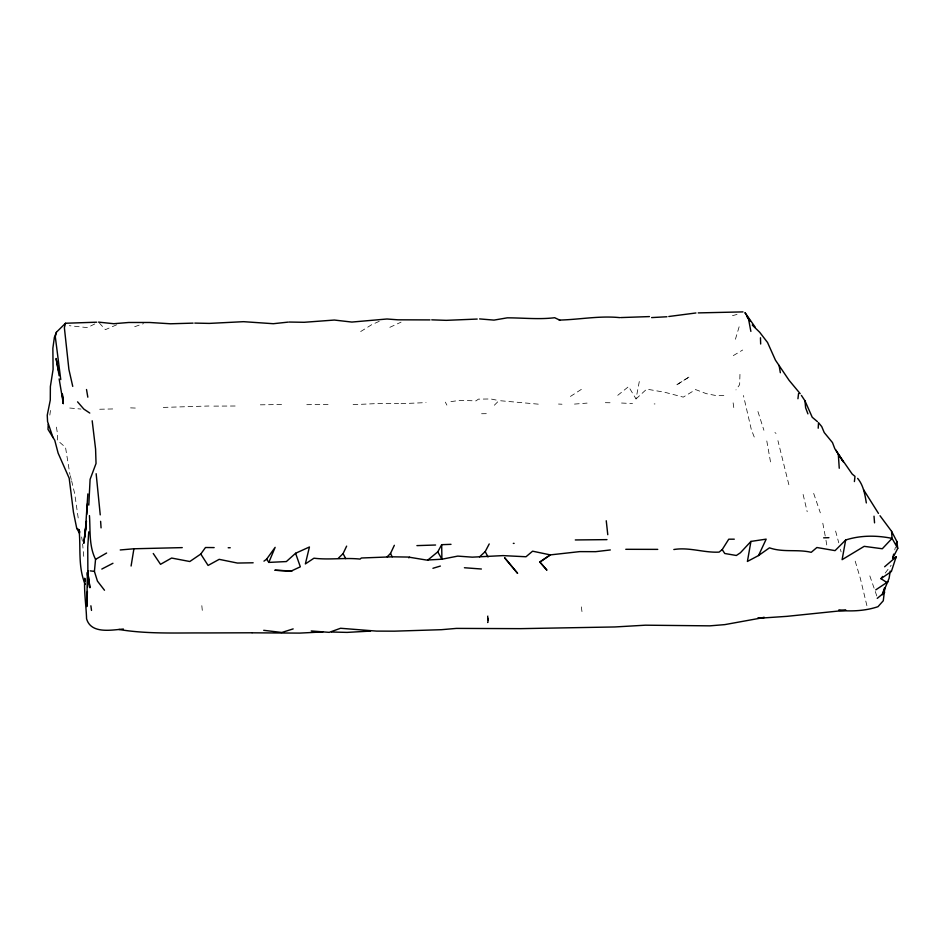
<?xml version="1.0" encoding="UTF-8"?>
<svg xmlns="http://www.w3.org/2000/svg" width="945" height="945" viewBox="0 0 945 945"><rect width="100%" height="100%" fill="white"/><g stroke="black" fill="none" stroke-linecap="round" stroke-linejoin="round"><path stroke-width="0.71" stroke-dasharray="4.72 3.54" d="M83.727 556.333L82.617 543.966M50.475 410.449L49.683 416.19M739.959 374.374L739.651 384.615L735.966 389.907M617.77 395.317L628.59 386.588L636.009 398.932L639.623 379.784M894.738 549.895L895.447 547.096M735.423 339.243L739.592 325.257M885.205 573.072L891.159 565.228M494.341 405.228L498.936 400.609L538.898 404.212M636.009 398.932L646.699 389.116L664.89 392.305L683.259 397.124L695.603 389.588L706.305 393.652L716.168 395.589L726.327 395.435M570.437 396.428L581.435 389.328M360.695 331.53L371.716 324.69L379.205 321.347M733.308 355.603L742.664 350.028M487.655 622.838L488.341 622.448L487.892 615.313L488.624 622.814L487.655 622.838L487.443 615.313L488.624 622.814M94.795 323.946L87.353 327.62L69.304 325.682M389.848 327.324L401.058 322.151M116.66 324.808L105.415 329.651L99.508 323.19M134.698 326.71L143.522 323.627M732.481 315.689L737.561 314.26M450.919 401.625L459.908 400.337L476.032 400.881L478.394 399.133L490.774 398.967L498.936 400.609M574.489 404.082L587.081 403.102M401.07 403.68L426.065 402.605M353.111 404.661L382.418 403.338L398.577 403.598M163.296 407.413L208.939 406.007M235.128 406.007L211.774 406.137M99.721 409.244L114.439 408.913M260.324 404.826L284.043 404.484M306.806 404.684L330.419 404.413M481.584 413.745L489.097 413.638M654.176 403.94L655.003 403.94M605.332 402.688L610.789 402.771M130.587 407.874L138.82 408.193M621.55 403.031L632.512 403.574M558.507 404.047L561.991 404.224M69.729 408.027L80.998 409.055M774.935 432.55L776.022 433.424M445.355 402.157L446.879 405.121M754.24 437.015L751.358 429.691L743.443 395.518M876.806 595.964L869.825 575.859M813.68 493.42L820.331 512.828M855.19 561.153L860.293 578.234L867.226 607.009M757.937 411.536L763.914 430.27M71.619 480.816L74.726 493.822L78.648 521.108M835.593 531.043L838.77 542.855M70.249 475.689L71.277 479.54M840.424 549.258L841.097 551.845M788.862 484.75L777.936 440.677M803.108 494.459L807.195 511.717M766.797 440.972L770.931 464.255M822.811 523.223L825.788 539.028M81.624 536.961L82.357 541.154M825.989 540.304L827.052 546.659M56.416 427.128L57.657 434.712L57.291 440.205L65.524 447.375L69.906 474.414M581.317 606.903L582.333 614.191M733.131 402.865L734.1 410.095M201.828 605.662L202.478 612.301M688.893 377.126L675.899 385.359L688.893 377.126"/><path stroke-width="1.42" d="M88.795 505.102L90.094 479.363L96.036 463.487L95.587 449.099L92.185 420.773M87.92 579.025L87.731 547.202L88.759 531.846M87.661 587.01L88.334 570.827M87.401 591.499L86.81 606.607L87.365 572.398L87.412 575.316M884.815 588.026L883.28 600.772L877.976 606.69C865.466 610.907 851.906 611.521 838.806 610.399M48.23 424.34L48.006 429.384L54.763 440.287L58.129 453.139L69.174 478.194L73.438 512.119L76.734 528.349L79.534 533.275M86.81 514.375L87.436 503.626M818.205 428.227L818.524 422.687L821.725 426.585L824.229 432.55L832.486 442.591L834.789 448.651L843.247 461.774L835.912 450.139M104.493 590.247L97.43 581.092L94.417 571.406L95.551 559.369C88.747 545.726 90.507 530.287 89.432 515.592M86.468 521.203L83.739 543.399L85.688 528.338L86.078 522.951L84.979 536.831L87.85 493.904M854.398 481.572L854.989 476.363L852.213 474.083L838.298 454.037L839.255 468.259M797.934 398.743L798.56 393.581M890.249 571.04L889.103 578.305L882.346 594.594L884.65 592.291L877.243 598.362M131.095 566.02L133.906 548.773L182.255 547.616M758.54 555.542L766.182 539.134L750.932 541.426L747.412 561.448L758.54 555.542L769.466 547.828C783.145 552.695 797.32 548.998 811.223 552.329L816.882 547.509L835.061 550.628L845.669 540.008C860.694 535.165 876.724 535.295 892.068 538.378L897.75 548.372L892.612 558.306L895.494 558.341L896.132 556.9L884.638 566.764M845.669 540.008L842.113 559.664L864.202 546.34L882.299 548.761L892.068 538.378L891.56 531.279L880.008 515.734M96.638 322.198L65.524 323.249L56.44 332.191L55.294 336.68L60.763 379.606M892.612 558.306L893.675 554.101M896.155 544.296L896.864 541.485L891.56 531.279M65.524 323.249L64.378 327.726L68.902 369.448L72.741 386.387M896.132 556.9L891.383 571.489L880.953 578.671L886.717 582.392L887.934 581.777L875.767 589.869M882.346 594.594L884.449 587.932M56.44 332.191L54.385 337.306L52.861 348.292L53.097 369.353L50.368 386.564L50.286 400.042L47.25 415.209L47.569 421.588L52.991 437.547M610.328 549.955L595.681 551.667L579.687 551.62L550.297 554.892L532.59 551.183L525.999 556.759L502.976 555.613L472.24 557.16L457.746 556.109L441.906 559.216L426.597 560.066L408.346 557.066L392.199 556.818L361.392 557.999L360.069 559.086C344.606 557.467 329.356 560.113 313.964 558.2L305.365 563.929L309.428 546.99L295.584 553.274L286.359 561.566L268.817 562.405L275.137 547.356L266.62 559.156L263.962 561.141M387.178 556.794L390.509 553.498L394.348 545.3M338.322 558.282L343.07 553.628L346.638 546.127M479.54 556.877L485.198 551.62L489.226 543.942M427.979 559.924L437.771 551.856L441.681 544.686L451.013 544.332M673.832 549.529C689.153 546.966 703.883 552.908 719.098 552.116L722.216 549.588L728.749 539.193L734.289 539.182M153.267 553.51L160.52 564.319L171.6 558.046L189.815 561.519L200.777 554.042L205.49 547.509L214.149 547.592M880.953 578.671L882.654 576.438M750.932 541.426L740.396 552.778L736.356 555.483L724.756 553.498L722.216 549.588M408.819 557.845L409.598 557.196M539.867 562.062L550.297 554.892L539.843 562.027L546.789 570.012L539.843 562.027M95.551 559.369L106.62 553.026M101.812 569.055L112.951 563.279M481.395 569.008L464.42 567.744M293.174 628.897L281.799 632.477L263.714 630.315M432.928 568.288L440.382 566.067M695.945 312.972L668.812 316.504M757.807 618.231L764.363 617.428L724.791 624.621L709.778 625.85L645.435 625.188L614.876 626.96L520.423 628.649L456.411 628.401L441.445 629.689L394.384 631.166L376.535 631.106L340.554 628.271L329.226 632.359L311.236 630.953M288.071 322.115L273.329 323.71L243.538 321.678L209.258 323.403L194.8 323.095M123.393 629.051C111.404 629.996 90.98 634.213 86.574 618.786C86.16 605.202 83.892 591.889 84.755 578.245L85.404 581.092M120.228 549.966L133.906 548.773M649.451 316.587L620.688 317.579M757.89 618.313L786.854 616.353L845.999 610.257L838.806 610.151M651.613 317.591L666.922 316.752M193.099 323.131L170.478 323.781L149.629 322.481L128.768 322.481L113.754 323.71L98.516 322.115M477.201 319.056L446.276 320.343L431.747 319.835M435.574 545.017L416.91 545.619M823.638 537.835L828.895 537.681M370.511 631.095L347.075 632.394L331.518 632.016M252.22 632.819L299.707 633.103L322.8 631.933M559.216 320.083C579.356 319.623 599.402 315.571 619.731 317.626M253.154 562.783L237.431 563.055L219.193 559.345L208.089 565.441L200.777 554.042M606.973 539.63L575.304 539.949M251.937 632.784L204.569 632.949C176.006 632.76 147.255 634.201 118.94 629.476M228.194 547.757L230.226 547.746M429.987 319.906L398.01 319.823L386.966 318.997L351.859 322.068L334.353 320.048L304.16 322.292L289.146 322.044M742.983 311.897L698.225 312.901M513.324 543.375L514.115 543.387M625.779 549.305L657.755 549.376M291.84 571.217L274.83 570.225L291.367 570.981L300.321 566.811L295.584 553.274M479.611 318.914L493.975 320.107L507.241 317.839C522.786 317.827 539.075 319.658 554.68 317.721L559.759 320.131M90.248 570.863L94.417 571.406M76.734 528.349L79.049 529.802L79.9 532.189M89.775 413.059L83.833 409.079L77.573 401.849M752.267 325.056L759.662 332.227L767.541 342.492L775.432 360.128L789.099 380.327L800.167 393.652M817.449 421.659L812.227 417.253L804.951 400.786L801.419 395.423M747.105 316.953L750.318 321.43L744.967 312.618L755.303 327.336M857.635 478.371C863.411 485.246 864.923 494.341 866.329 502.941M266.62 559.156L268.817 562.405M863.588 489.734L878.46 513.407M437.771 551.856L441.906 559.216L441.681 544.686M485.198 551.62L488.033 556.936M343.07 553.628L345.74 558.66M390.509 553.498L392.199 556.818M85.298 584.459C77.762 567.154 80.963 548.029 79.049 529.802M807.916 413.863L805.624 407.791L804.951 400.786M748.357 318.063L750.873 331.4M58.401 370.416L56.098 358.486L59.157 375.779M86.515 389.517L87.826 397.183M779.105 365.408L780.346 372.732M59.145 378.898L63.327 403.704L62.346 394.065M90.885 605.792L91.511 610.423M896.864 541.485L897.75 548.372M100.241 514.871L96.154 473.705M606.253 520.766L607.777 534.705M62.583 396.77L63.185 403.09L62.382 394.372M874.019 516.194L874.55 522.857M100.619 521.321L101.068 527.877M760.465 337.767L760.666 344.004M517.529 573.249L504.618 557.763L517.529 573.249M89.917 587.589L87.968 573.58L89.917 587.589"/></g></svg>
